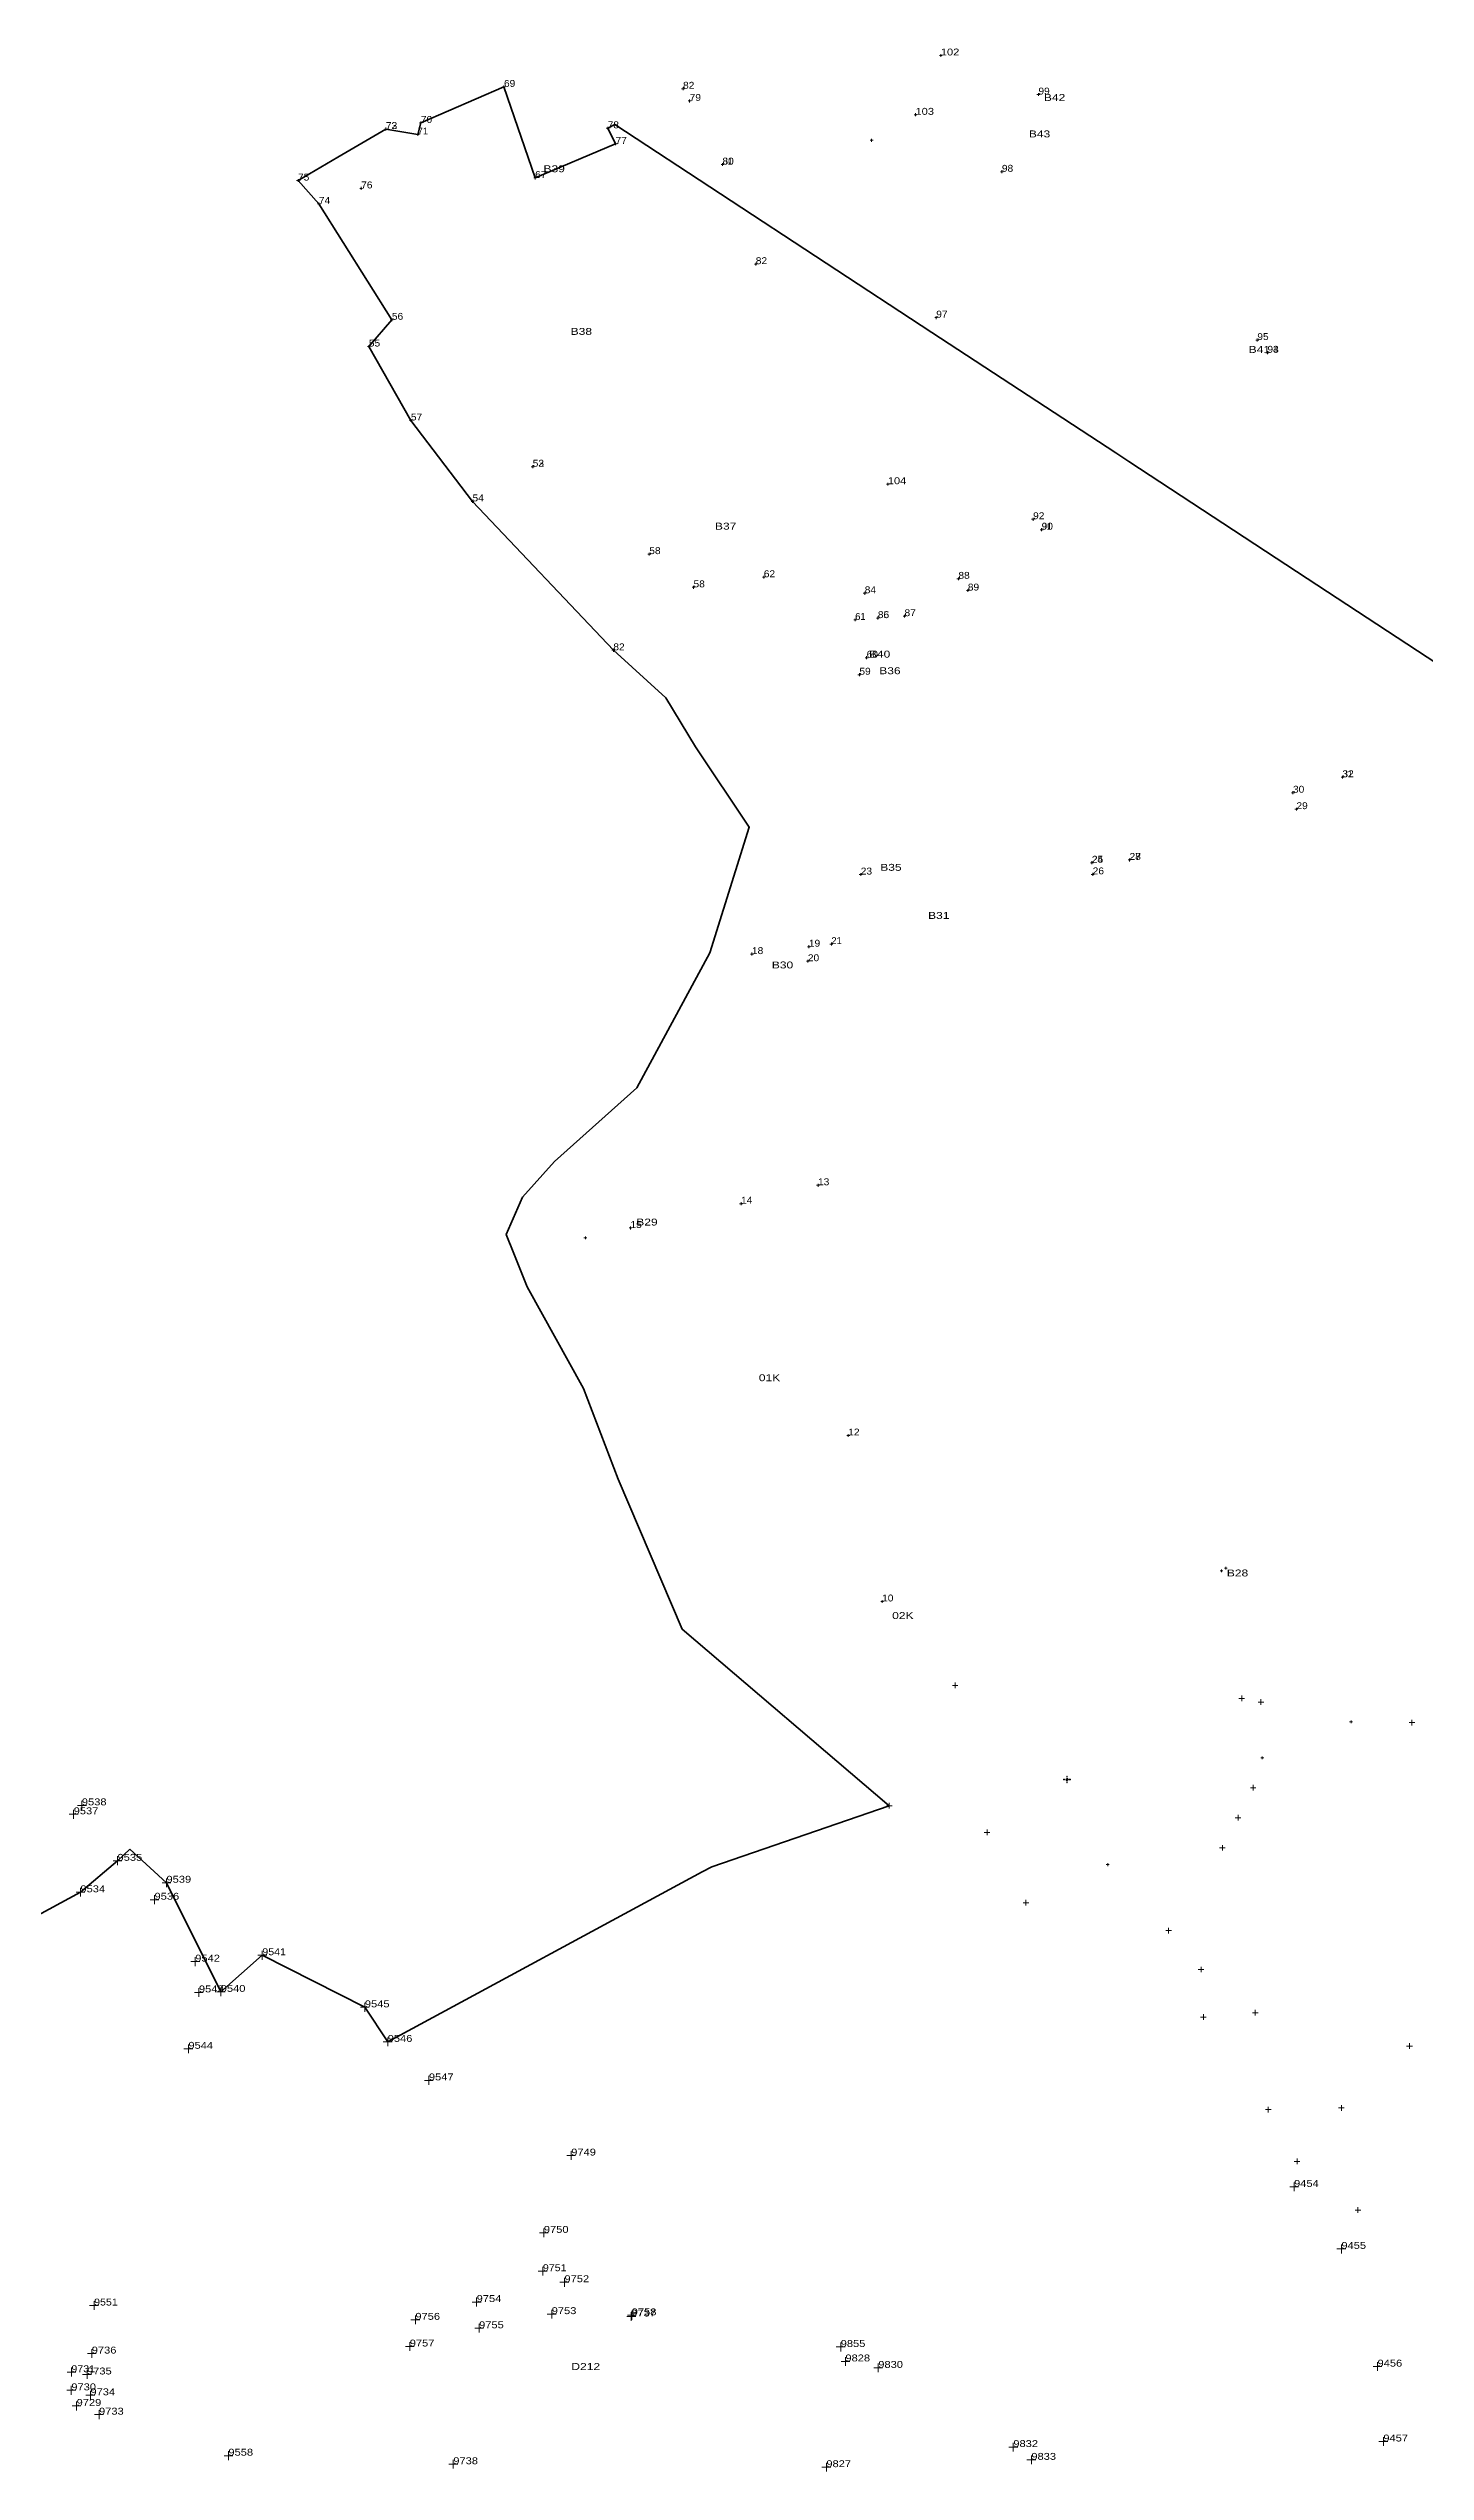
# Model space of a CAD drawing. Header units: metres. Extents: x 547847 to 551052, y 1837827 to 1840761.
# Drawn here: x 548689 to 548987, y 1840235 to 1840761 of the extents above; entities that cross this region are included whole.
import ezdxf

# ---------------------------------------------------------------- set-up
doc = ezdxf.new("R2010")
doc.units = ezdxf.units.M
doc.header["$LTSCALE"] = 0.6
for name, color, linetype, lineweight in [('3', 7, 'Continuous', 13), ('4', 7, 'Continuous', 13), ('52', 7, 'Continuous', 35)]:
    doc.layers.add(name, color=color, linetype=linetype, lineweight=lineweight)
doc.layers.add('5', color=7, linetype='Continuous')

msp = doc.modelspace()

# ---------------------------------------------------------------- hatches: boundary and pattern name
at = {"layer": '3'}
for points in [[(548908.88, 1840385), (548909.11, 1840385), (548909.11, 1840385.11), (548908.88, 1840385.11)], [(548909.66, 1840385.05, 1), (548909.54, 1840385.05, 1)], [(548909.58, 1840385.54), (548909.66, 1840385.54), (548909.66, 1840385.76), (548909.58, 1840385.76)], [(548909.58, 1840384.31), (548909.66, 1840384.31), (548909.66, 1840384.56), (548909.58, 1840384.56)], [(548910.09, 1840385), (548910.35, 1840385), (548910.35, 1840385.11), (548910.09, 1840385.11)]]:
    msp.add_hatch(color=256, dxfattribs=at).paths.add_polyline_path(points)

# ---------------------------------------------------------------- linework, layer by layer
for points in [[(548908.88, 1840385), (548909.11, 1840385), (548909.11, 1840385.11), (548908.88, 1840385.11)], [(548909.58, 1840385.54), (548909.66, 1840385.54), (548909.66, 1840385.76), (548909.58, 1840385.76)], [(548909.58, 1840384.31), (548909.66, 1840384.31), (548909.66, 1840384.56), (548909.58, 1840384.56)], [(548910.09, 1840385), (548910.35, 1840385), (548910.35, 1840385.11), (548910.09, 1840385.11)]]:
    msp.add_lwpolyline(points, close=True, dxfattribs=at)
for points in [[(548909.77, 1840385.23), (548909.76, 1840385.24), (548909.73, 1840385.2)], [(548909.74, 1840385.2), (548909.73, 1840385.2), (548909.76, 1840385.24)]]:
    msp.add_lwpolyline(points, dxfattribs=at)
msp.add_circle((548909.6, 1840385.05), 0.0586, dxfattribs=at)
for radius, start, end in [(0.25, 49.3448, 48.4242), (0.2, 49.2259, 47.7453)]:
    msp.add_arc((548909.6, 1840385.05), radius, start, end, dxfattribs=at)
at = {"layer": '4'}
for p, q in [((548882.57, 1840759.08), (548881.94, 1840759.08)), ((548882.25, 1840758.77), (548882.25, 1840759.39)), ((548787.82, 1840752.27), (548787.2, 1840752.27)), ((548787.51, 1840751.95), (548787.51, 1840752.58)), ((548826.66, 1840751.86), (548826.04, 1840751.86)), ((548826.35, 1840751.55), (548826.35, 1840752.17)), ((548903.74, 1840750.61), (548903.11, 1840750.61)), ((548903.42, 1840750.29), (548903.42, 1840750.92)), ((548828.09, 1840749.22), (548827.47, 1840749.22)), ((548827.78, 1840748.91), (548827.78, 1840749.53)), ((548877.08, 1840746.21), (548876.45, 1840746.21)), ((548876.76, 1840745.9), (548876.76, 1840746.53)), ((548762.21, 1840743.12), (548761.59, 1840743.12)), ((548762.21, 1840743.12), (548761.59, 1840743.12)), ((548761.9, 1840742.81), (548761.9, 1840743.43)), ((548761.9, 1840742.81), (548761.9, 1840743.43)), ((548769.11, 1840741.94), (548768.48, 1840741.94)), ((548768.8, 1840741.62), (548768.8, 1840742.25)), ((548769.8, 1840744.45), (548769.17, 1840744.45)), ((548769.49, 1840744.14), (548769.49, 1840744.76)), ((548810.31, 1840743.28), (548809.68, 1840743.28)), ((548810, 1840742.97), (548810, 1840743.59)), ((548812.03, 1840739.9), (548811.41, 1840739.9)), ((548811.72, 1840739.59), (548811.72, 1840740.21)), ((548867.56, 1840740.68), (548866.94, 1840740.68)), ((548867.25, 1840740.37), (548867.25, 1840740.99)), ((548835.22, 1840735.42), (548834.59, 1840735.42)), ((548835.22, 1840735.42), (548834.6, 1840735.42)), ((548834.9, 1840735.11), (548834.9, 1840735.73)), ((548834.91, 1840735.11), (548834.91, 1840735.73)), ((548743.15, 1840731.95), (548742.53, 1840731.95)), ((548742.84, 1840731.64), (548742.84, 1840732.26)), ((548756.85, 1840730.24), (548756.22, 1840730.24)), ((548756.54, 1840729.93), (548756.54, 1840730.56)), ((548794.57, 1840732.51), (548793.95, 1840732.51)), ((548794.26, 1840732.2), (548794.26, 1840732.83)), ((548895.81, 1840733.85), (548895.19, 1840733.85)), ((548895.5, 1840733.54), (548895.5, 1840734.17)), ((548747.69, 1840726.91), (548747.06, 1840726.91)), ((548747.38, 1840726.6), (548747.38, 1840727.22)), ((548842.43, 1840713.81), (548841.81, 1840713.81)), ((548842.12, 1840713.5), (548842.12, 1840714.12)), ((548763.51, 1840701.74), (548762.89, 1840701.74)), ((548763.2, 1840701.43), (548763.2, 1840702.05)), ((548881.57, 1840702.21), (548880.95, 1840702.21)), ((548881.26, 1840701.9), (548881.26, 1840702.52)), ((548758.52, 1840695.94), (548757.9, 1840695.94)), ((548758.21, 1840695.63), (548758.21, 1840696.25)), ((548951.21, 1840697.34), (548950.59, 1840697.34)), ((548950.9, 1840697.03), (548950.9, 1840697.65)), ((548953.4, 1840694.58), (548952.78, 1840694.58)), ((548953.4, 1840694.58), (548952.78, 1840694.58)), ((548953.09, 1840694.27), (548953.09, 1840694.9)), ((548953.09, 1840694.27), (548953.09, 1840694.89)), ((548767.63, 1840679.9), (548767.01, 1840679.9)), ((548767.32, 1840679.59), (548767.32, 1840680.21)), ((548794.05, 1840669.87), (548793.43, 1840669.87)), ((548794.05, 1840669.87), (548793.43, 1840669.87)), ((548793.74, 1840669.55), (548793.74, 1840670.18)), ((548793.74, 1840669.55), (548793.74, 1840670.18)), ((548870.75, 1840665.76), (548870.75, 1840666.38)), ((548781, 1840662.35), (548780.38, 1840662.35)), ((548780.69, 1840662.03), (548780.69, 1840662.66)), ((548871.07, 1840666.07), (548870.44, 1840666.07)), ((548902.58, 1840658.47), (548901.95, 1840658.47)), ((548902.27, 1840658.15), (548902.27, 1840658.78)), ((548904.43, 1840656.19), (548903.8, 1840656.19)), ((548904.44, 1840656.2), (548903.81, 1840656.2)), ((548904.12, 1840655.89), (548904.12, 1840656.51)), ((548904.12, 1840655.88), (548904.12, 1840656.5)), ((548819.33, 1840650.9), (548818.71, 1840650.9)), ((548819.02, 1840650.59), (548819.02, 1840651.21)), ((548844.18, 1840645.89), (548843.55, 1840645.89)), ((548843.86, 1840645.58), (548843.86, 1840646.2)), ((548886.38, 1840645.54), (548885.75, 1840645.54)), ((548886.07, 1840645.23), (548886.07, 1840645.86)), ((548828.93, 1840643.7), (548828.31, 1840643.7)), ((548828.62, 1840643.39), (548828.62, 1840644.01)), ((548866.06, 1840642.41), (548865.43, 1840642.41)), ((548865.75, 1840642.1), (548865.75, 1840642.72)), ((548888.42, 1840643), (548887.8, 1840643)), ((548888.11, 1840642.69), (548888.11, 1840643.32)), ((548864, 1840636.63), (548863.38, 1840636.63)), ((548863.69, 1840636.32), (548863.69, 1840636.94)), ((548868.91, 1840637.02), (548868.29, 1840637.02)), ((548868.91, 1840637.02), (548868.29, 1840637.02)), ((548868.6, 1840636.71), (548868.6, 1840637.34)), ((548868.6, 1840636.71), (548868.6, 1840637.33)), ((548874.69, 1840637.44), (548874.06, 1840637.44)), ((548874.38, 1840637.13), (548874.38, 1840637.76)), ((548811.54, 1840630.03), (548810.92, 1840630.03)), ((548811.23, 1840629.72), (548811.23, 1840630.34)), ((548864.9, 1840624.74), (548864.28, 1840624.74)), ((548864.59, 1840624.43), (548864.59, 1840625.05)), ((548866.47, 1840628.43), (548865.85, 1840628.43)), ((548866.16, 1840628.11), (548866.16, 1840628.74)), ((548958.94, 1840599.14), (548958.31, 1840599.14)), ((548958.63, 1840598.82), (548958.63, 1840599.45)), ((548969.67, 1840602.5), (548969.05, 1840602.5)), ((548969.67, 1840602.5), (548969.05, 1840602.5)), ((548969.36, 1840602.19), (548969.36, 1840602.81)), ((548969.36, 1840602.19), (548969.36, 1840602.81)), ((548959.7, 1840595.57), (548959.07, 1840595.57)), ((548959.38, 1840595.26), (548959.38, 1840595.88)), ((548915.31, 1840583.94), (548914.69, 1840583.94)), ((548915.35, 1840583.95), (548914.72, 1840583.95)), ((548915, 1840583.63), (548915, 1840584.25)), ((548915.03, 1840583.64), (548915.03, 1840584.27)), ((548923.5, 1840584.56), (548922.87, 1840584.56)), ((548923.5, 1840584.56), (548922.88, 1840584.56)), ((548923.18, 1840584.25), (548923.18, 1840584.87)), ((548923.19, 1840584.25), (548923.19, 1840584.87)), ((548865.2, 1840581.39), (548864.57, 1840581.39)), ((548864.89, 1840581.08), (548864.89, 1840581.7)), ((548915.51, 1840581.43), (548914.88, 1840581.43)), ((548915.19, 1840581.12), (548915.19, 1840581.74)), ((548858.53, 1840565.99), (548858.53, 1840566.61)), ((548841.6, 1840564.13), (548840.98, 1840564.13)), ((548841.29, 1840563.82), (548841.29, 1840564.44)), ((548853.73, 1840562.58), (548853.1, 1840562.58)), ((548853.95, 1840565.73), (548853.33, 1840565.73)), ((548853.42, 1840562.27), (548853.42, 1840562.9)), ((548853.64, 1840565.41), (548853.64, 1840566.04)), ((548858.84, 1840566.3), (548858.22, 1840566.3)), ((548855.93, 1840513.98), (548855.31, 1840513.98)), ((548855.62, 1840513.67), (548855.62, 1840514.29)), ((548839.24, 1840509.98), (548838.61, 1840509.98)), ((548838.92, 1840509.67), (548838.92, 1840510.29)), ((548815.25, 1840504.71), (548814.63, 1840504.71)), ((548814.94, 1840504.4), (548814.94, 1840505.03)), ((548805.49, 1840502.56), (548804.86, 1840502.56)), ((548805.17, 1840502.25), (548805.17, 1840502.87)), ((548862.49, 1840459.69), (548861.87, 1840459.69)), ((548862.18, 1840459.37), (548862.18, 1840460)), ((548943.44, 1840430.33), (548942.81, 1840430.33)), ((548943.12, 1840430.02), (548943.12, 1840430.64)), ((548944.39, 1840430.9), (548943.76, 1840430.9)), ((548944.07, 1840430.59), (548944.07, 1840431.21)), ((548869.83, 1840423.68), (548869.21, 1840423.68)), ((548869.52, 1840423.37), (548869.52, 1840423.99)), ((548885.98, 1840405.47), (548884.76, 1840405.47)), ((548885.37, 1840404.86), (548885.37, 1840406.1)), ((548948.13, 1840402.64), (548946.91, 1840402.64)), ((548947.52, 1840402.03), (548947.52, 1840403.25)), ((548952.3, 1840401.87), (548951.06, 1840401.87)), ((548951.69, 1840401.26), (548951.69, 1840402.48)), ((548971.54, 1840397.56), (548970.92, 1840397.56)), ((548971.23, 1840397.25), (548971.23, 1840397.87)), ((548985.04, 1840397.39), (548983.81, 1840397.39)), ((548984.42, 1840396.78), (548984.42, 1840398)), ((548952.3, 1840389.75), (548951.67, 1840389.75)), ((548951.98, 1840389.44), (548951.98, 1840390.06)), ((548950.61, 1840383.25), (548949.39, 1840383.25)), ((548950, 1840382.64), (548950, 1840383.88)), ((548695.13, 1840377.51), (548693.2, 1840377.51)), ((548694.18, 1840376.52), (548694.18, 1840378.46)), ((548696.94, 1840379.45), (548695.01, 1840379.45)), ((548695.96, 1840378.5), (548695.96, 1840380.4)), ((548871.68, 1840379.37), (548870.46, 1840379.37)), ((548871.07, 1840378.74), (548871.07, 1840379.98)), ((548946.73, 1840376.15), (548946.73, 1840377.37)), ((548892.92, 1840373.57), (548891.68, 1840373.57)), ((548892.29, 1840372.96), (548892.29, 1840374.18)), ((548947.34, 1840376.76), (548946.12, 1840376.76)), ((548704.65, 1840367.42), (548702.72, 1840367.42)), ((548703.7, 1840366.47), (548703.7, 1840368.4)), ((548918.45, 1840366.29), (548918.45, 1840366.91)), ((548943.94, 1840370.23), (548942.71, 1840370.23)), ((548943.32, 1840369.62), (548943.32, 1840370.84)), ((548695.65, 1840359.64), (548695.65, 1840361.54)), ((548715.26, 1840362.66), (548713.36, 1840362.66)), ((548714.31, 1840361.71), (548714.31, 1840363.61)), ((548918.76, 1840366.6), (548918.14, 1840366.6)), ((548696.6, 1840360.59), (548694.7, 1840360.59)), ((548712.67, 1840358.98), (548710.77, 1840358.98)), ((548711.72, 1840358.03), (548711.72, 1840359.93)), ((548901.32, 1840358.3), (548900.1, 1840358.3)), ((548900.71, 1840357.69), (548900.71, 1840358.92)), ((548932.27, 1840352.28), (548931.05, 1840352.28)), ((548931.66, 1840351.67), (548931.66, 1840352.89)), ((548720.55, 1840344.58), (548720.55, 1840346.49)), ((548736.08, 1840346.94), (548734.15, 1840346.94)), ((548735.1, 1840345.96), (548735.1, 1840347.89)), ((548721.54, 1840345.54), (548719.6, 1840345.54)), ((548939.32, 1840343.84), (548938.09, 1840343.84)), ((548938.7, 1840343.23), (548938.7, 1840344.45)), ((548722.3, 1840338.87), (548720.36, 1840338.87)), ((548721.35, 1840337.92), (548721.35, 1840339.82)), ((548727.03, 1840338.98), (548725.13, 1840338.98)), ((548726.08, 1840338.03), (548726.08, 1840339.93)), ((548758.29, 1840335.63), (548756.39, 1840335.63)), ((548757.34, 1840334.68), (548757.34, 1840336.58)), ((548950.46, 1840333.84), (548950.46, 1840335.08)), ((548939.81, 1840333.5), (548938.59, 1840333.5)), ((548939.2, 1840332.89), (548939.2, 1840334.11)), ((548951.07, 1840334.45), (548949.84, 1840334.45)), ((548720.04, 1840326.63), (548718.11, 1840326.63)), ((548719.06, 1840325.68), (548719.06, 1840327.58)), ((548763.24, 1840328.14), (548761.34, 1840328.14)), ((548762.29, 1840327.19), (548762.29, 1840329.09)), ((548984.52, 1840327.21), (548983.28, 1840327.21)), ((548983.91, 1840326.6), (548983.91, 1840327.82)), ((548772.18, 1840319.78), (548770.24, 1840319.78)), ((548771.23, 1840318.83), (548771.23, 1840320.76)), ((548953.27, 1840312.83), (548953.27, 1840314.07)), ((548969.15, 1840313.17), (548969.15, 1840314.4)), ((548953.9, 1840313.46), (548952.66, 1840313.46)), ((548969.76, 1840313.79), (548968.54, 1840313.79)), ((548802.1, 1840302.52), (548802.1, 1840304.42)), ((548803.05, 1840303.47), (548801.12, 1840303.47)), ((548960.14, 1840302.19), (548958.9, 1840302.19)), ((548959.53, 1840301.58), (548959.53, 1840302.8)), ((548959.86, 1840296.68), (548957.92, 1840296.68)), ((548958.87, 1840295.73), (548958.87, 1840297.63)), ((548973.36, 1840291.62), (548972.12, 1840291.62)), ((548972.73, 1840291.01), (548972.73, 1840292.24)), ((548797.11, 1840286.7), (548795.21, 1840286.7)), ((548796.16, 1840285.75), (548796.16, 1840287.65)), ((548970.12, 1840283.23), (548968.18, 1840283.23)), ((548969.13, 1840282.24), (548969.13, 1840284.18)), ((548796.9, 1840278.39), (548794.96, 1840278.39)), ((548795.95, 1840277.44), (548795.95, 1840279.34)), ((548781.58, 1840270.75), (548781.58, 1840272.65)), ((548801.58, 1840276), (548799.64, 1840276)), ((548800.63, 1840275.02), (548800.63, 1840276.95)), ((548699.57, 1840270.94), (548697.64, 1840270.94)), ((548698.62, 1840269.99), (548698.62, 1840271.89)), ((548769.24, 1840267.84), (548767.34, 1840267.84)), ((548768.29, 1840266.89), (548768.29, 1840268.79)), ((548782.53, 1840271.7), (548780.63, 1840271.7)), ((548782.11, 1840265.05), (548782.11, 1840266.95)), ((548798.81, 1840269.07), (548796.91, 1840269.07)), ((548797.86, 1840268.12), (548797.86, 1840270.02)), ((548816.08, 1840268.56), (548814.14, 1840268.56)), ((548816.17, 1840268.81), (548814.27, 1840268.81)), ((548815.09, 1840267.61), (548815.09, 1840269.51)), ((548815.22, 1840267.86), (548815.22, 1840269.76)), ((548768.02, 1840262.05), (548766.12, 1840262.05)), ((548767.07, 1840261.1), (548767.07, 1840263)), ((548783.1, 1840266), (548781.16, 1840266)), ((548861.49, 1840261.94), (548859.56, 1840261.94)), ((548860.54, 1840260.99), (548860.54, 1840262.89)), ((548694.64, 1840256.47), (548692.74, 1840256.47)), ((548693.69, 1840255.52), (548693.69, 1840257.46)), ((548697.08, 1840255.03), (548697.08, 1840256.93)), ((548699.05, 1840260.52), (548697.15, 1840260.52)), ((548698.1, 1840259.57), (548698.1, 1840261.47)), ((548862.51, 1840258.81), (548860.61, 1840258.81)), ((548861.56, 1840257.86), (548861.56, 1840259.76)), ((548869.64, 1840257.41), (548867.74, 1840257.41)), ((548868.69, 1840256.46), (548868.69, 1840258.36)), ((548977.92, 1840257.69), (548976.02, 1840257.69)), ((548976.97, 1840256.74), (548976.97, 1840258.68)), ((548694.62, 1840252.54), (548692.68, 1840252.54)), ((548693.67, 1840251.59), (548693.67, 1840253.49)), ((548698.03, 1840255.98), (548696.13, 1840255.98)), ((548698.77, 1840251.47), (548696.83, 1840251.47)), ((548697.82, 1840250.52), (548697.82, 1840252.42)), ((548695.77, 1840249.15), (548693.83, 1840249.15)), ((548694.82, 1840248.16), (548694.82, 1840250.1)), ((548700.63, 1840247.26), (548698.73, 1840247.26)), ((548699.68, 1840246.28), (548699.68, 1840248.21)), ((548897.98, 1840239.28), (548897.98, 1840241.18)), ((548979.18, 1840241.44), (548977.28, 1840241.44)), ((548978.23, 1840240.49), (548978.23, 1840242.39)), ((548728.7, 1840238.36), (548726.79, 1840238.36)), ((548727.74, 1840237.38), (548727.74, 1840239.31)), ((548777.47, 1840236.51), (548775.54, 1840236.51)), ((548776.52, 1840235.56), (548776.52, 1840237.46)), ((548858.42, 1840235.87), (548856.48, 1840235.87)), ((548857.43, 1840234.92), (548857.43, 1840236.82)), ((548898.93, 1840240.23), (548897.03, 1840240.23)), ((548902.84, 1840237.46), (548900.94, 1840237.46)), ((548901.89, 1840236.51), (548901.89, 1840238.42))]:
    msp.add_line(p, q, dxfattribs=at)
at = {"layer": '52'}
msp.add_line((548832.6, 1840366.11), (548871.07, 1840379.37), dxfattribs=at)
for points in [[(548761.9, 1840743.12), (548768.8, 1840741.94), (548769.49, 1840744.45), (548787.51, 1840752.27), (548794.26, 1840732.51), (548811.72, 1840739.9), (548810, 1840743.28), (548811.56, 1840744.1), (548880.33, 1840699.01), (548920.24, 1840672.84), (548923.02, 1840671.01), (548961.74, 1840645.62)], [(548811.23, 1840630.03), (548780.69, 1840662.35), (548767.32, 1840679.9), (548758.21, 1840695.94), (548763.2, 1840701.74), (548747.38, 1840726.91), (548742.84, 1840731.95), (548751.47, 1840737.01), (548761.9, 1840743.12)], [(548961.74, 1840645.62), (549007.29, 1840615.75), (549007.85, 1840615.41), (549012.57, 1840612.53), (549140.61, 1840534.54), (549164.03, 1840520.28), (549192.54, 1840502.91), (549196, 1840500.8), (549243.25, 1840472.03), (549246.27, 1840470.18)], [(548832.18, 1840564.41), (548840.7, 1840591.63), (548829.08, 1840609.09), (548822.58, 1840619.72), (548811.23, 1840630.03)], [(548789.64, 1840499.15), (548787.98, 1840503.31), (548791.52, 1840511.4), (548798.44, 1840519.12), (548816.32, 1840535.12), (548832.18, 1840564.41)], [(548871.07, 1840379.37), (548826.13, 1840417.67), (548812.29, 1840450.24), (548804.75, 1840469.85), (548792.52, 1840491.95), (548789.64, 1840499.15)], [(548580.07, 1840290.87), (548603.79, 1840301.07), (548606.82, 1840304.23), (548606.72, 1840309.26), (548631.96, 1840320), (548639.87, 1840327.43), (548642.38, 1840334.68), (548653.98, 1840339.42), (548656.41, 1840342.26), (548679.51, 1840351.84), (548695.65, 1840360.59), (548703.7, 1840367.42), (548706.39, 1840369.91)], [(548706.39, 1840369.91), (548714.31, 1840362.66), (548726.08, 1840338.98)], [(548726.08, 1840338.98), (548735.1, 1840346.94), (548757.34, 1840335.63), (548762.29, 1840328.14), (548830.53, 1840364.99), (548832.6, 1840366.11)]]:
    msp.add_lwpolyline(points, dxfattribs=at)

# ---------------------------------------------------------------- texts
at = {"layer": '5'}
for s, width, p in [('102', 1.2, (548882.25, 1840759.08)), ('69', 1.1, (548787.51, 1840752.27)), ('82', 1.1, (548826.35, 1840751.86)), ('79', 1.1, (548827.78, 1840749.22)), ('99', 1.1, (548903.42, 1840750.61)), ('B42 ', 1.3, (548904.61, 1840749.22)), ('70', 1.1, (548769.49, 1840744.45)), ('103', 1.2, (548876.76, 1840746.21)), ('72', 1.1, (548761.9, 1840743.12)), ('73', 1.1, (548761.9, 1840743.12)), ('78', 1.1, (548810, 1840743.28)), ('77', 1.1, (548811.72, 1840739.9)), ('B43 ', 1.3, (548901.35, 1840741.31)), ('B39 ', 1.3, (548796.08, 1840733.75)), ('80', 1.1, (548834.9, 1840735.42)), ('98', 1.1, (548895.5, 1840733.85)), ('75', 1.1, (548742.84, 1840731.95)), ('76', 1.1, (548756.54, 1840730.24)), ('67', 1.1, (548794.26, 1840732.51)), ('74', 1.1, (548747.38, 1840726.91)), ('82', 1.1, (548842.12, 1840713.81)), ('56', 1.1, (548763.2, 1840701.74)), ('97', 1.1, (548881.26, 1840702.21)), ('B38 ', 1.3, (548801.97, 1840698.47)), ('95', 1.1, (548950.9, 1840697.34)), ('55', 1.1, (548758.21, 1840695.94)), ('B41 ', 1.3, (548949.02, 1840694.55)), ('93', 1.1, (548953.09, 1840694.58)), ('94', 1.1, (548953.09, 1840694.58)), ('57', 1.1, (548767.32, 1840679.9)), ('52', 1.1, (548793.74, 1840669.87)), ('53', 1.1, (548793.74, 1840669.87)), ('104', 1.2, (548870.75, 1840666.07)), ('54', 1.1, (548780.69, 1840662.35)), ('B37 ', 1.3, (548833.27, 1840656.21)), ('92', 1.1, (548902.27, 1840658.47)), ('90', 1.1, (548904.12, 1840656.2)), ('58', 1.1, (548819.02, 1840650.9)), ('62', 1.1, (548843.86, 1840645.89)), ('88', 1.1, (548886.07, 1840645.54)), ('58', 1.1, (548828.62, 1840643.7)), ('84', 1.1, (548865.75, 1840642.41)), ('89', 1.1, (548888.11, 1840643)), ('85', 1.1, (548868.6, 1840637.02)), ('86', 1.1, (548868.6, 1840637.02)), ('87', 1.1, (548874.38, 1840637.44)), ('82', 1.1, (548811.23, 1840630.03)), ('60', 1.1, (548866.16, 1840628.43)), ('B40 ', 1.3, (548866.66, 1840628.45)), ('59', 1.1, (548864.59, 1840624.74)), ('B36 ', 1.3, (548868.9, 1840624.85)), ('32', 1.1, (548969.36, 1840602.5)), ('30', 1.1, (548958.63, 1840599.14)), ('29', 1.1, (548959.38, 1840595.57)), ('23', 1.1, (548864.89, 1840581.39)), ('B35 ', 1.3, (548869.11, 1840582.2)), ('24', 1.1, (548915, 1840583.94)), ('25', 1.1, (548915.03, 1840583.95)), ('26', 1.1, (548915.19, 1840581.43)), ('27', 1.1, (548923.18, 1840584.56)), ('28', 1.1, (548923.19, 1840584.56)), ('B31 ', 1.3, (548879.49, 1840571.76)), ('B31 ', 1.3, (548879.49, 1840571.76)), ('19', 1.1, (548853.64, 1840565.73)), ('18', 1.1, (548841.29, 1840564.13)), ('B30 ', 1.3, (548845.6, 1840561.02)), ('B30 ', 1.3, (548845.6, 1840561.02)), ('20', 1.1, (548853.42, 1840562.58)), ('13', 1.1, (548855.62, 1840513.98)), ('14', 1.1, (548838.92, 1840509.98)), ('15', 1.1, (548814.94, 1840504.71)), ('B29 ', 1.3, (548816.2, 1840505.24)), ('01K ', 1.3, (548842.78, 1840471.47)), ('12', 1.1, (548862.18, 1840459.69)), ('B28 ', 1.3, (548944.29, 1840429.11)), ('10', 1.1, (548869.52, 1840423.68)), ('02K ', 1.3, (548871.7, 1840419.87)), ('9537', 1.2, (548694.18, 1840377.51)), ('9538', 1.2, (548695.96, 1840379.45)), ('9535', 1.2, (548703.7, 1840367.42)), ('9534', 1.2, (548695.65, 1840360.59)), ('9539', 1.2, (548714.31, 1840362.66)), ('9536', 1.2, (548711.72, 1840358.98)), ('9542', 1.2, (548720.55, 1840345.54)), ('9541', 1.15, (548735.1, 1840346.94)), ('9543', 1.2, (548721.35, 1840338.87)), ('9540', 1.2, (548726.08, 1840338.98)), ('9545', 1.2, (548757.34, 1840335.63)), ('9544', 1.2, (548719.06, 1840326.63)), ('9546', 1.2, (548762.29, 1840328.14)), ('9547', 1.2, (548771.23, 1840319.78)), ('9749', 1.2, (548802.1, 1840303.47)), ('9454', 1.2, (548958.87, 1840296.68)), ('9750', 1.2, (548796.16, 1840286.7)), ('9455', 1.2, (548969.13, 1840283.23)), ('9751', 1.15, (548795.95, 1840278.39)), ('9752', 1.2, (548800.63, 1840276)), ('9551', 1.15, (548698.62, 1840270.94)), ('9754', 1.2, (548781.58, 1840271.7)), ('9756', 1.2, (548768.29, 1840267.84)), ('9755', 1.2, (548782.11, 1840266)), ('9753', 1.2, (548797.86, 1840269.07)), ('9737', 1.2, (548815.09, 1840268.56)), ('9758', 1.2, (548815.22, 1840268.81)), ('9736', 1.2, (548698.1, 1840260.52)), ('9757', 1.2, (548767.07, 1840262.05)), ('9855', 1.2, (548860.54, 1840261.94)), ('9731', 1.15, (548693.69, 1840256.47)), ('9735', 1.2, (548697.08, 1840255.98)), ('D212 ', 1.3, (548802.13, 1840256.96)), ('9828', 1.2, (548861.56, 1840258.81)), ('9830', 1.2, (548868.69, 1840257.41)), ('9456', 1.2, (548976.97, 1840257.69)), ('9730', 1.2, (548693.67, 1840252.54)), ('9734', 1.2, (548697.82, 1840251.47)), ('9729', 1.2, (548694.82, 1840249.15)), ('9733', 1.2, (548699.68, 1840247.26)), ('9832', 1.2, (548897.98, 1840240.23)), ('9457', 1.2, (548978.23, 1840241.44)), ('9558', 1.2, (548727.74, 1840238.36)), ('9738', 1.2, (548776.52, 1840236.51)), ('9827', 1.2, (548857.43, 1840235.87)), ('9833', 1.2, (548901.89, 1840237.46))]:
    msp.add_text(s, height=1.5, dxfattribs=dict(at, width=width)).set_placement(p)
for s, p in [('71', (548768.8, 1840741.94)), ('81', (548834.91, 1840735.42)), ('91', (548904.12, 1840656.19)), ('61', (548863.69, 1840636.63)), ('31', (548969.36, 1840602.5)), ('21', (548858.53, 1840566.3))]:
    msp.add_text(s, height=1.5, dxfattribs=at).set_placement(p)

doc.saveas('drawing.dxf')
